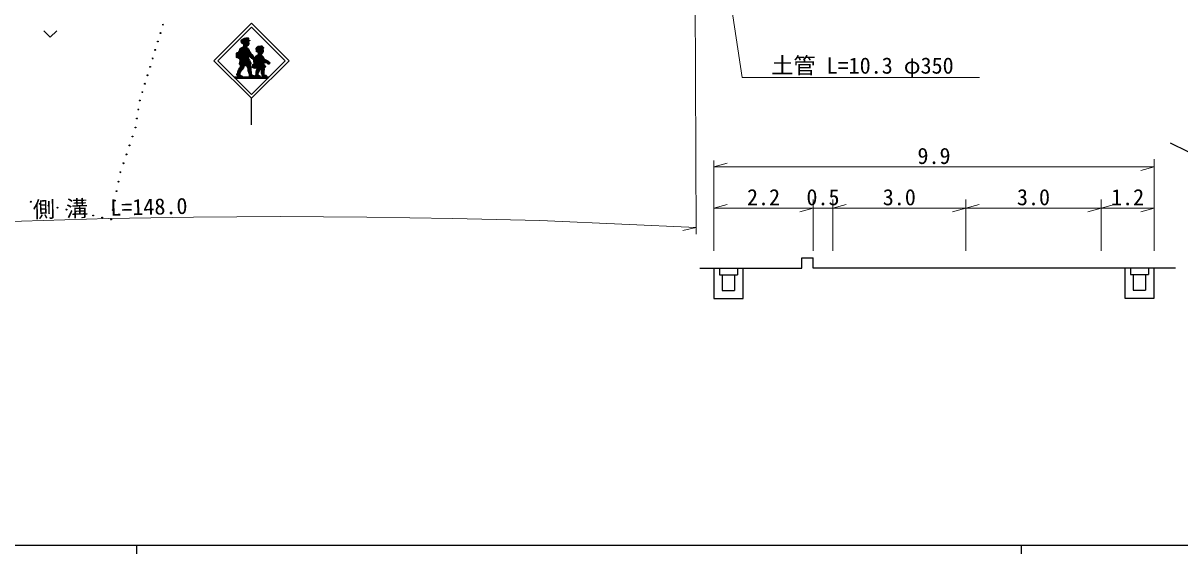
# Model space of a CAD drawing. Units: millimetres, scale not verified. Extents: x 40000 to 680000, y 20000 to 380000.
# Drawn here: x 155172 to 285929, y 204000 to 264002 of the extents above; entities that cross this region are included whole.
import ezdxf
from ezdxf.enums import TextEntityAlignment as Align

# ---------------------------------------------------------------- set-up
doc = ezdxf.new("R2010")
doc.units = ezdxf.units.MM
doc.header["$LTSCALE"] = 1000
for name, color, linetype, lineweight in [('M-BGD', 7, 'Continuous', 25), ('M-BMK-SRVR', 3, 'Continuous', 25), ('M-STR-HTXT', 7, 'Continuous', 13), ('M-STR-STRC', 7, 'Continuous', 25), ('M-TTL-BAND', 7, 'Continuous', 25)]:
    doc.layers.add(name, color=color, linetype=linetype, lineweight=lineweight)
doc.styles.add('ＭＳ ゴシック', font='')
doc.styles.get('ＭＳ ゴシック').set_extended_font_data('MS Gothic')

msp = doc.modelspace()

# ---------------------------------------------------------------- hatches: boundary and pattern name
at = {"layer": 'M-STR-STRC'}
h = msp.add_hatch(dxfattribs=at)
h.set_pattern_fill('USER', color=256, style=0, pattern_type=2)
h.set_pattern_definition([(360, (180034, 258839), (0, 200), []), (360, (180034, 258939), (0, 200), [])])
h.paths.add_polyline_path([(180034, 258839), (180082, 258932), (180118, 259066), (180130, 259145), (180164, 259148), (180186, 259164), (180188, 259226), (180218, 259268), (180284, 259268), (180298, 259194), (180320, 259165), (180454, 259163), (180482, 259067), (180553, 258923), (180610, 258845), (180610, 258810), (180600, 258777), (180597, 258708), (180619, 258597), (180680, 258419), (180779, 258203), (180779, 258136), (180768, 258052), (180773, 257999), (180828, 257928), (181354, 257928), (181347, 257977), (181320, 258039), (181276, 258074), (181179, 258082), (181091, 258106), (181029, 258162), (180980, 258224), (180959, 258318), (180927, 258796), (180897, 259028), (180871, 259132), (180833, 259201), (180834, 259245), (180885, 259310), (180915, 259379), (180916, 259484), (180882, 259590), (180759, 259829), (180662, 259984), (180626, 260094), (180625, 260239), (180646, 260298), (180672, 260323), (180704, 260321), (180783, 260208), (180883, 260106), (180978, 260027), (181134, 259932), (181255, 259833), (181266, 259804), (181254, 259714), (181253, 259587), (181272, 259496), (181275, 259438), (181199, 259376), (181154, 259322), (181110, 259212), (181090, 259125), (181086, 259036), (181117, 258975), (181357, 258869), (181462, 258934), (181515, 258934), (181577, 258899), (181615, 258848), (181616, 258760), (181552, 258653), (181496, 258501), (181496, 258418), (181513, 258347), (181514, 258220), (181470, 258117), (181471, 258051), (181504, 258006), (181653, 257928), (181935, 257928), (181937, 258000), (181913, 258052), (181843, 258086), (181757, 258144), (181713, 258201), (181713, 258255), (181903, 258683), (181916, 258733), (181920, 258856), (181934, 258894), (181964, 258921), (182034, 258919), (182066, 258885), (182064, 258837), (182071, 258788), (182131, 258700), (182131, 258677), (182112, 258623), (182108, 258439), (182125, 258333), (182173, 258233), (182202, 258166), (182205, 258072), (182214, 258038), (182341, 257928), (182684, 257928), (182696, 257969), (182696, 258016), (182678, 258061), (182637, 258107), (182585, 258118), (182454, 258136), (182418, 258167), (182397, 258212), (182380, 258340), (182389, 258568), (182410, 258761), (182410, 258890), (182387, 258933), (182387, 258963), (182533, 259023), (182567, 259064), (182568, 259109), (182528, 259152), (182486, 259206), (182448, 259277), (182376, 259370), (182375, 259490), (182346, 259612), (182344, 259652), (182370, 259654), (182398, 259635), (182544, 259539), (182663, 259505), (182752, 259494), (182776, 259464), (182814, 259399), (182873, 259366), (182957, 259363), (183006, 259394), (183037, 259453), (183040, 259530), (183015, 259580), (182944, 259613), (182902, 259646), (182878, 259696), (182831, 259733), (182682, 259808), (182468, 259932), (182403, 259992), (182376, 260029), (182357, 260101), (182299, 260174), (182252, 260225), (182191, 260306), (182114, 260375), (182063, 260445), (182048, 260495), (182051, 260532), (182071, 260548), (182094, 260548), (182110, 260534), (182174, 260533), (182224, 260594), (182306, 260771), (182319, 260837), (182317, 260950), (182307, 261000), (182284, 261049), (182285, 261108), (182357, 261182), (182356, 261258), (182318, 261295), (182231, 261326), (182200, 261353), (182185, 261401), (182164, 261431), (182131, 261438), (182079, 261423), (182054, 261399), (182015, 261367), (181986, 261367), (181957, 261380), (181892, 261395), (181747, 261388), (181650, 261340), (181584, 261274), (181551, 261227), (181526, 261154), (181523, 261035), (181535, 260984), (181556, 260925), (181557, 260856), (181552, 260838), (181525, 260808), (181524, 260785), (181586, 260761), (181685, 260709), (181736, 260655), (181765, 260594), (181764, 260504), (181738, 260450), (181619, 260365), (181514, 260293), (181453, 260222), (181420, 260136), (181391, 260099), (181330, 260096), (181263, 260136), (181218, 260177), (181182, 260254), (181134, 260371), (181054, 260444), (180973, 260485), (180895, 260562), (180824, 260676), (180763, 260801), (180694, 261003), (180646, 261102), (180588, 261165), (180476, 261252), (180437, 261296), (180437, 261362), (180473, 261401), (180540, 261437), (180609, 261489), (180661, 261567), (180683, 261647), (180682, 261766), (180660, 261834), (180634, 261896), (180638, 261927), (180658, 261951), (180761, 262011), (180808, 262043), (180808, 262070), (180787, 262084), (180663, 262084), (180600, 262156), (180627, 262196), (180644, 262227), (180643, 262299), (180607, 262337), (180573, 262354), (180454, 262354), (180337, 262331), (180192, 262286), (180041, 262209), (179912, 262108), (179833, 262014), (179807, 261961), (179807, 261927), (179855, 261868), (179855, 261826), (179866, 261783), (179942, 261718), (180042, 261653), (180099, 261601), (180125, 261559), (180125, 261478), (180118, 261443), (180079, 261364), (179973, 261285), (179828, 261211), (179752, 261143), (179685, 261029), (179616, 260873), (179538, 260750), (179461, 260698), (179349, 260676), (179314, 260649), (179297, 260612), (179278, 260219), (179305, 260135), (179360, 260091), (179491, 260075), (179525, 260054), (179557, 260001), (179654, 259914), (179710, 259834), (179709, 259684), (179645, 259456), (179641, 259360), (179673, 259306), (179739, 259272), (179755, 259204), (179757, 259083), (179746, 259034), (179669, 258945), (179573, 258798), (179496, 258642), (179460, 258496), (179444, 258382), (179418, 258302), (179343, 258184), (179342, 258136), (179350, 258117), (179411, 258063), (179728, 257928), (179911, 257928), (179922, 257947), (179923, 258011), (179893, 258044), (179848, 258058), (179772, 258082), (179716, 258134), (179679, 258189), (179661, 258243), (179664, 258372), (179702, 258471), (179779, 258589), (179922, 258722)])
h.paths.add_polyline_path([(181578, 259557), (181597, 259567), (181623, 259632), (181638, 259689), (181636, 259794), (181630, 259812), (181609, 259827), (181584, 259827), (181556, 259810), (181523, 259765), (181505, 259713), (181506, 259644), (181518, 259598), (181555, 259558)], flags=16)

# ---------------------------------------------------------------- linework, layer by layer
at = {"layer": 'M-BGD'}
for p, q in [((157495, 263147), (158245, 262427)), ((158245, 262427), (158995, 263147)), ((243210, 236295), (243210, 237486)), ((243210, 237486), (244482, 237486)), ((244482, 236322), (244482, 237486)), ((231656, 236295), (243210, 236295)), ((233252, 236295), (233252, 232886)), ((233875, 236295), (233875, 235564)), ((233875, 235564), (235931, 235564)), ((234172, 235564), (234172, 233779)), ((235579, 235564), (235579, 233779)), ((235931, 236295), (235931, 235564)), ((236553, 232886), (236553, 236295)), ((244441, 236322), (285448, 236322)), ((279722, 236322), (279722, 232913)), ((280344, 236322), (280344, 235592)), ((280344, 235592), (282400, 235592)), ((280642, 235592), (280642, 233806)), ((282049, 235592), (282049, 233806)), ((282400, 236322), (282400, 235592)), ((283023, 232913), (283023, 236322)), ((233252, 232886), (236553, 232886)), ((234172, 233779), (235579, 233779)), ((279722, 232913), (283023, 232913)), ((280642, 233806), (282049, 233806))]:
    msp.add_line(p, q, dxfattribs=at)
for centre in [(170689, 262876), (170981, 263829), (170397, 261923), (170105, 260969), (169521, 259063), (169813, 260016), (169229, 258109), (168937, 257156), (168353, 255250), (168645, 256203), (168194, 254233), (168035, 253216), (167533, 251188), (167877, 252199), (167190, 250178), (166847, 249167), (166161, 247146), (166504, 248157), (165951, 246079), (165741, 245011), (156032, 243810), (157040, 243587), (158049, 243365), (165531, 243943), (159058, 243142), (160067, 242920), (161076, 242697), (162085, 242475), (163094, 242252), (164103, 242030), (165322, 242875), (165112, 241808)]:
    msp.add_circle(centre, 50, dxfattribs=at)
at = {"layer": 'M-BMK-SRVR'}
msp.add_line((297449, 244252), (284879, 250416), dxfattribs=at)
at = {"layer": 'M-STR-HTXT'}
for p, q in [((231250, 240154), (231055, 290287)), ((231521, 290785), (236447, 257861)), ((236447, 257861), (263279, 257861)), ((233252, 238254), (233252, 248461)), ((283023, 238254), (283023, 248636)), ((233252, 247763), (234752, 248183)), ((233252, 247763), (283023, 247763)), ((283023, 247763), (281523, 247343)), ((233252, 243096), (234752, 243516)), ((244482, 238254), (244482, 244056)), ((246690, 238254), (246690, 244056)), ((246690, 243096), (248190, 243516)), ((261739, 238254), (261739, 244056)), ((261739, 243096), (263239, 243516)), ((277022, 238254), (277022, 244056)), ((277022, 243096), (278522, 243516)), ((233252, 243096), (244482, 243096)), ((244482, 243096), (242982, 242676)), ((244482, 243096), (246690, 243096)), ((246690, 243096), (261739, 243096)), ((261739, 243096), (260239, 242676)), ((261739, 243096), (277022, 243096)), ((277022, 243096), (275522, 242676)), ((277022, 243096), (283023, 243096)), ((283023, 243096), (281523, 242676)), ((231256, 240903), (214457, 241652)), ((231256, 240903), (229739, 240550))]:
    msp.add_line(p, q, dxfattribs=at)
msp.add_lwpolyline([(116023, 239313), (125800, 239995), (135580, 240633), (145364, 241186), (154999, 241608), (164795, 241905), (174419, 242075), (184219, 242131), (194019, 242071), (203731, 241906), (213528, 241675), (214457, 241652)], dxfattribs=at)
at = {"layer": 'M-STR-STRC'}
for p, q in [((176746, 259747), (180989, 263989)), ((180989, 263565), (177170, 259747)), ((180989, 263989), (185231, 259747)), ((184807, 259747), (180989, 263565)), ((180989, 255504), (176746, 259747)), ((177170, 259747), (180989, 255928)), ((185231, 259747), (180989, 255504)), ((180989, 255928), (184807, 259747)), ((178989, 257928), (182989, 257928)), ((179119, 257798), (182859, 257798)), ((180989, 252504), (180989, 255504))]:
    msp.add_line(p, q, dxfattribs=at)
for points in [[(179728, 257928), (179411, 258063), (179350, 258117), (179342, 258136), (179343, 258184), (179418, 258302), (179444, 258382), (179460, 258496), (179496, 258642), (179573, 258798), (179669, 258945), (179746, 259034), (179757, 259083), (179755, 259204), (179739, 259272), (179673, 259306), (179641, 259360), (179645, 259456), (179709, 259684), (179710, 259834), (179654, 259914), (179557, 260001), (179525, 260054), (179491, 260075), (179360, 260091), (179305, 260135), (179278, 260219), (179297, 260612), (179314, 260649), (179349, 260676), (179461, 260698), (179538, 260750), (179616, 260873), (179685, 261029), (179752, 261143), (179828, 261211), (179973, 261285), (180079, 261364), (180118, 261443), (180125, 261478), (180125, 261559), (180099, 261601), (180042, 261653), (179942, 261718), (179866, 261783), (179855, 261826), (179855, 261868), (179807, 261927), (179807, 261961), (179833, 262014), (179912, 262108), (180041, 262209), (180192, 262286), (180337, 262331), (180454, 262354), (180573, 262354), (180607, 262337), (180643, 262299), (180644, 262227), (180627, 262196), (180600, 262156), (180663, 262084), (180787, 262084), (180808, 262070), (180808, 262043), (180761, 262011), (180658, 261951), (180638, 261927), (180634, 261896), (180660, 261834), (180682, 261766), (180683, 261647), (180661, 261567), (180609, 261489), (180540, 261437), (180473, 261401), (180437, 261362), (180437, 261296), (180476, 261252), (180588, 261165), (180646, 261102), (180694, 261003), (180763, 260801), (180824, 260676), (180895, 260562), (180973, 260485), (181054, 260444), (181134, 260371), (181182, 260254), (181218, 260177), (181263, 260136), (181330, 260096), (181391, 260099), (181420, 260136), (181453, 260222), (181514, 260293), (181619, 260365), (181738, 260450), (181764, 260504), (181765, 260594), (181736, 260655), (181685, 260709), (181586, 260761), (181524, 260785), (181525, 260808), (181552, 260838), (181557, 260856), (181556, 260925), (181535, 260984), (181523, 261035), (181526, 261154), (181551, 261227), (181584, 261274), (181650, 261340), (181747, 261388), (181892, 261395), (181957, 261380), (181986, 261367), (182015, 261367), (182054, 261399), (182079, 261423), (182131, 261438), (182164, 261431), (182185, 261401), (182200, 261353), (182231, 261326), (182318, 261295), (182356, 261258), (182357, 261182), (182285, 261108), (182284, 261049), (182307, 261000), (182317, 260950), (182319, 260837), (182306, 260771), (182224, 260594), (182174, 260533), (182110, 260534), (182094, 260548), (182071, 260548), (182051, 260532), (182048, 260495), (182063, 260445), (182114, 260375), (182191, 260306), (182252, 260225), (182299, 260174), (182357, 260101), (182376, 260029), (182403, 259992), (182468, 259932), (182682, 259808), (182831, 259733), (182878, 259696), (182902, 259646), (182944, 259613), (183015, 259580), (183040, 259530), (183037, 259453), (183006, 259394), (182957, 259363), (182873, 259366), (182814, 259399), (182776, 259464), (182752, 259494), (182663, 259505), (182544, 259539), (182398, 259635), (182370, 259654), (182344, 259652), (182346, 259612), (182375, 259490), (182376, 259370), (182448, 259277), (182486, 259206), (182528, 259152), (182568, 259109), (182567, 259064), (182533, 259023), (182387, 258963), (182387, 258933), (182410, 258890), (182410, 258761), (182389, 258568), (182380, 258340), (182397, 258212), (182418, 258167), (182454, 258136), (182585, 258118), (182637, 258107), (182678, 258061), (182696, 258016), (182696, 257969), (182684, 257928), (182341, 257928), (182214, 258038), (182205, 258072), (182202, 258166), (182173, 258233), (182125, 258333), (182108, 258439), (182112, 258623), (182131, 258677), (182131, 258700), (182071, 258788), (182064, 258837), (182066, 258885), (182034, 258919), (181964, 258921), (181934, 258894), (181920, 258856), (181916, 258733), (181903, 258683), (181713, 258255), (181713, 258201), (181757, 258144), (181843, 258086), (181913, 258052), (181937, 258000), (181935, 257928), (181653, 257928), (181504, 258006), (181471, 258051), (181470, 258117), (181514, 258220), (181513, 258347), (181496, 258418), (181496, 258501), (181552, 258653), (181616, 258760), (181615, 258848), (181577, 258899), (181515, 258934), (181462, 258934), (181357, 258869), (181117, 258975), (181086, 259036), (181090, 259125), (181110, 259212), (181154, 259322), (181199, 259376), (181275, 259438), (181272, 259496), (181253, 259587), (181254, 259714), (181266, 259804), (181255, 259833), (181134, 259932), (180978, 260027), (180883, 260106), (180783, 260208), (180704, 260321), (180672, 260323), (180646, 260298), (180625, 260239), (180626, 260094), (180662, 259984), (180759, 259829), (180882, 259590), (180916, 259484), (180915, 259379), (180885, 259310), (180834, 259245), (180833, 259201), (180871, 259132), (180897, 259028), (180927, 258796), (180959, 258318), (180980, 258224), (181029, 258162), (181091, 258106), (181179, 258082), (181276, 258074), (181320, 258039), (181347, 257977), (181354, 257928), (180828, 257928), (180773, 257999), (180768, 258052), (180779, 258136), (180779, 258203), (180680, 258419), (180619, 258597), (180597, 258708), (180600, 258777), (180610, 258810), (180610, 258845), (180553, 258923), (180482, 259067), (180454, 259163), (180320, 259165), (180298, 259194), (180284, 259268), (180218, 259268), (180188, 259226), (180186, 259164), (180164, 259148), (180130, 259145), (180118, 259066), (180082, 258932), (180034, 258839), (179922, 258722), (179779, 258589), (179702, 258471), (179664, 258372), (179661, 258243), (179679, 258189), (179716, 258134), (179772, 258082), (179848, 258058), (179893, 258044), (179923, 258011), (179922, 257947), (179911, 257928)], [(181636, 259794), (181638, 259689), (181623, 259632), (181597, 259567), (181578, 259557), (181555, 259558), (181518, 259598), (181506, 259644), (181505, 259713), (181523, 259765), (181556, 259810), (181584, 259827), (181609, 259827), (181630, 259812)]]:
    msp.add_lwpolyline(points, close=True, dxfattribs=at)
at = {"layer": 'M-TTL-BAND'}
for p, q in [((40000, 205000), (579000, 205000)), ((168000, 205000), (168000, 204000)), ((268000, 205000), (268000, 204000))]:
    msp.add_line(p, q, dxfattribs=at)

# ---------------------------------------------------------------- texts
at = {"layer": 'M-STR-HTXT', "style": 'ＭＳ ゴシック'}
for s, p in [('土管 L=10.3 φ350', (250051, 259206)), ('9.9', (258138, 248994)), ('2.2', (238867, 244327)), ('0.5', (245586, 244327)), ('3.0', (254215, 244327)), ('3.0', (269381, 244327)), ('1.2', (280022, 244327))]:
    msp.add_text(s, height=1833, dxfattribs=at).set_placement(p, align=Align.MIDDLE_CENTER)
msp.add_text('側 溝\u3000L=148.0', height=1833, rotation=1.4, dxfattribs=at).set_placement((165009, 243141), align=Align.MIDDLE_CENTER)

doc.saveas('drawing.dxf')
